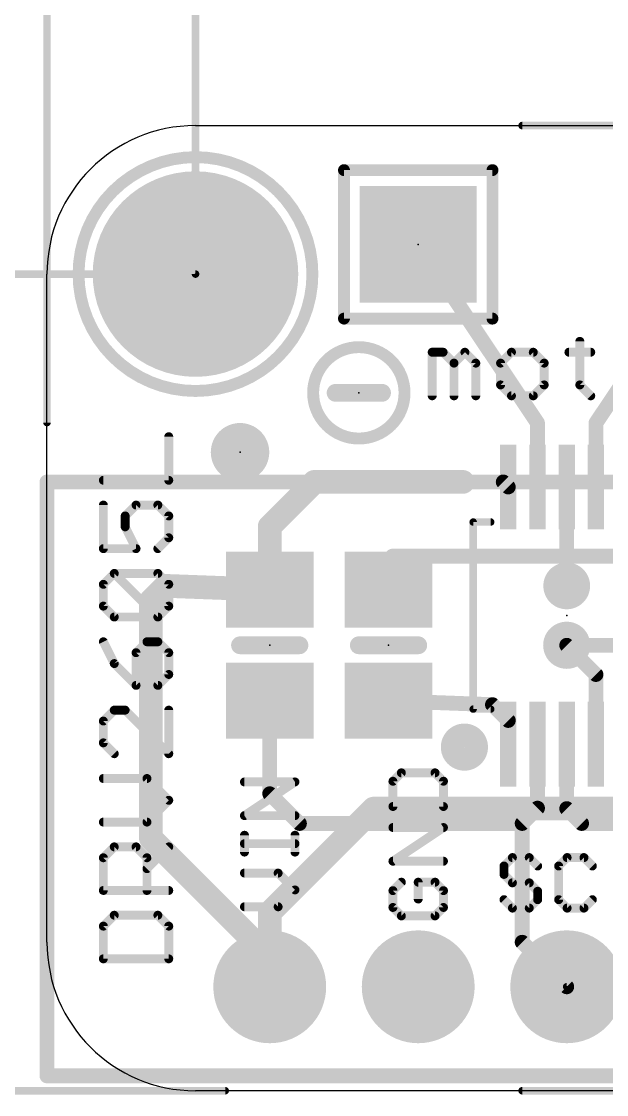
# Model space of a CAD drawing. Extents: x -11.6 to 35, y -5.3 to 31.4.
# Drawn here: x -0.44 to 9.57, y -0.07 to 18.29 of the extents above; entities that cross this region are included whole.
import ezdxf

# ---------------------------------------------------------------- set-up
doc = ezdxf.new("R2010")
doc.units = 0
for name, color, linetype in [('1', 12, 'CONTINUOUS'), ('16', 132, 'CONTINUOUS'), ('17', 110, 'CONTINUOUS'), ('18', 110, 'CONTINUOUS'), ('20', 53, 'CONTINUOUS'), ('21', 40, 'CONTINUOUS'), ('23', 53, 'CONTINUOUS'), ('47', 253, 'CONTINUOUS')]:
    doc.layers.add(name, color=color, linetype=linetype)

# ---------------------------------------------------------------- blocks, each defined once
blk = doc.blocks.new('RECT')
blk.add_solid([(-0.5, -0.5), (0.5, -0.5), (-0.5, 0.5), (0.5, 0.5)])
blk = doc.blocks.new('PIE')
at = {"const_width": 0.5}
blk.add_lwpolyline([(0, -0.25, 1), (0, 0.25, 1), (0, -0.25)], format="xyb", dxfattribs=at)
blk = doc.blocks.new('ROUNDP')
at = {"const_width": 0.5}
blk.add_lwpolyline([(0, -0.25, 1), (0, 0.25, 1), (0, -0.25)], format="xyb", dxfattribs=at)
blk = doc.blocks.new('ROUNDV')
at = {"const_width": 0.5}
blk.add_lwpolyline([(0, -0.25, 1), (0, 0.25, 1), (0, -0.25)], format="xyb", dxfattribs=at)

msp = doc.modelspace()

# ---------------------------------------------------------------- linework, layer by layer
at = {"layer": '1'}
for points, const_width in [([(8.39, 11.422), (6.35, 14.478)], 0.254), ([(9.39, 11.422), (11.43, 14.478)], 0.254), ([(8.39, 10.328), (8.39, 11.422)], 0.254), ([(9.39, 10.328), (9.39, 11.422)], 0.254), ([(3.81, 9.652), (4.572, 10.414)], 0.4064), ([(4.572, 10.414), (7.112, 10.414)], 0.4064), ([(7.112, 10.414), (7.804, 10.414)], 0.254), ([(7.804, 10.414), (7.89, 10.328)], 0.254), ([(8.39, 10.328), (8.39, 10.23)], 0.254), ([(8.89, 10.328), (8.89, 8.636)], 0.254), ([(9.39, 10.328), (9.39, 10.13)], 0.254), ([(3.81, 8.57), (3.81, 9.652)], 0.4064), ([(5.908, 9.144), (5.842, 8.57)], 0.254), ([(8.89, 9.144), (5.908, 9.144)], 0.254), ([(8.89, 8.636), (8.89, 9.144)], 0.254), ([(8.89, 9.144), (11.618, 9.144)], 0.254), ([(1.778, 8.382), (2.032, 8.636)], 0.4064), ([(2.032, 8.636), (3.81, 8.57)], 0.4064), ([(1.778, 4.318), (1.778, 8.382)], 0.4064), ([(9.39, 7.12), (8.89, 7.62)], 0.254), ([(9.39, 5.928), (9.39, 7.12)], 0.254), ([(3.81, 5.08), (3.81, 6.67)], 0.254), ([(7.62, 6.604), (5.842, 6.67)], 0.254), ([(7.89, 6.334), (7.62, 6.604)], 0.254), ([(7.89, 5.928), (7.89, 6.334)], 0.254), ([(8.39, 5.928), (8.39, 4.834)], 0.254), ([(8.89, 5.928), (8.89, 4.826)], 0.254), ([(4.318, 4.572), (3.81, 5.08)], 0.254), ([(8.39, 4.834), (8.128, 4.572)], 0.254), ([(8.89, 4.826), (9.144, 4.572)], 0.254), ([(8.128, 4.572), (4.318, 4.572)], 0.254), ([(8.128, 4.572), (8.128, 2.54)], 0.254), ([(9.144, 4.572), (11.43, 4.572)], 0.254), ([(3.81, 2.286), (1.778, 4.318)], 0.4064), ([(8.128, 2.54), (8.89, 1.778)], 0.254), ([(3.81, 1.778), (3.81, 2.286)], 0.4064)]:
    msp.add_lwpolyline(points, dxfattribs=dict(at, const_width=const_width))
for points, const_width in [([(6.4028, 14.5133, 1), (6.2972, 14.4427)], 0.127), ([(8.4535, 11.422, 1), (8.3265, 11.422)], 0.127), ([(8.3372, 11.3867, 1), (8.4428, 11.4573)], 0.127), ([(9.4535, 11.422, 1), (9.3265, 11.422)], 0.127), ([(9.3372, 11.4573, 1), (9.4428, 11.3867)], 0.127), ([(4.572, 10.5156, 1), (4.572, 10.3124)], 0.2032), ([(4.6438, 10.3422, 1), (4.5002, 10.4858)], 0.2032), ([(7.112, 10.4775, 1), (7.112, 10.3505)], 0.127), ([(7.112, 10.3124, 1), (7.112, 10.5156)], 0.2032), ([(7.8489, 10.4589, 1), (7.7591, 10.3691)], 0.127), ([(7.804, 10.3505, 1), (7.804, 10.4775)], 0.127), ([(7.8451, 10.2831, 1), (7.9349, 10.3729)], 0.127), ([(8.4535, 10.328, 1), (8.3265, 10.328)], 0.127), ([(8.3265, 10.328, 1), (8.4535, 10.328)], 0.127), ([(8.3265, 10.23, 1), (8.4535, 10.23)], 0.127), ([(8.9535, 10.328, 1), (8.8265, 10.328)], 0.127), ([(9.4535, 10.328, 1), (9.3265, 10.328)], 0.127), ([(9.3265, 10.328, 1), (9.4535, 10.328)], 0.127), ([(9.3265, 10.13, 1), (9.4535, 10.13)], 0.127), ([(3.9116, 9.652, 1), (3.7084, 9.652)], 0.2032), ([(3.7382, 9.7238, 1), (3.8818, 9.5802)], 0.2032), ([(5.908, 9.2075, 1), (5.908, 9.0805)], 0.127), ([(5.9711, 9.1367, 1), (5.8449, 9.1513)], 0.127), ([(8.9535, 9.144, 1), (8.8265, 9.144)], 0.127), ([(8.89, 9.2075, 1), (8.89, 9.0805)], 0.127), ([(8.89, 9.0805, 1), (8.89, 9.2075)], 0.127), ([(2.0358, 8.7375, 1), (2.0282, 8.5345)], 0.2032), ([(2.1038, 8.5642, 1), (1.9602, 8.7078)], 0.2032), ([(3.7084, 8.57, 1), (3.9116, 8.57)], 0.2032), ([(3.8062, 8.4685, 1), (3.8138, 8.6715)], 0.2032), ([(5.7789, 8.5773, 1), (5.9051, 8.5627)], 0.127), ([(8.8265, 8.636, 1), (8.9535, 8.636)], 0.127), ([(8.8265, 8.636, 1), (8.9535, 8.636)], 0.127), ([(1.8796, 8.382, 1), (1.6764, 8.382)], 0.2032), ([(1.7062, 8.4538, 1), (1.8498, 8.3102)], 0.2032), ([(8.9349, 7.6649, 1), (8.8451, 7.5751)], 0.127), ([(9.4535, 7.12, 1), (9.3265, 7.12)], 0.127), ([(9.3451, 7.0751, 1), (9.4349, 7.1649)], 0.127), ([(3.8735, 6.67, 1), (3.7465, 6.67)], 0.127), ([(5.8444, 6.7335, 1), (5.8396, 6.6065)], 0.127), ([(7.6649, 6.6489, 1), (7.5751, 6.5591)], 0.127), ([(7.6176, 6.5405, 1), (7.6224, 6.6675)], 0.127), ([(7.9535, 6.334, 1), (7.8265, 6.334)], 0.127), ([(7.8451, 6.2891, 1), (7.9349, 6.3789)], 0.127), ([(7.8265, 5.928, 1), (7.9535, 5.928)], 0.127), ([(8.4535, 5.928, 1), (8.3265, 5.928)], 0.127), ([(8.9535, 5.928, 1), (8.8265, 5.928)], 0.127), ([(9.3265, 5.928, 1), (9.4535, 5.928)], 0.127), ([(3.8549, 5.1249, 1), (3.7651, 5.0351)], 0.127), ([(3.7465, 5.08, 1), (3.8735, 5.08)], 0.127), ([(8.4349, 4.7891, 1), (8.3451, 4.8789)], 0.127), ([(8.3265, 4.834, 1), (8.4535, 4.834)], 0.127), ([(8.9349, 4.8709, 1), (8.8451, 4.7811)], 0.127), ([(8.8265, 4.826, 1), (8.9535, 4.826)], 0.127), ([(4.318, 4.6355, 1), (4.318, 4.5085)], 0.127), ([(4.2731, 4.5271, 1), (4.3629, 4.6169)], 0.127), ([(8.1915, 4.572, 1), (8.0645, 4.572)], 0.127), ([(8.0831, 4.6169, 1), (8.1729, 4.5271)], 0.127), ([(8.128, 4.5085, 1), (8.128, 4.6355)], 0.127), ([(9.144, 4.6355, 1), (9.144, 4.5085)], 0.127), ([(9.0991, 4.5271, 1), (9.1889, 4.6169)], 0.127), ([(1.6764, 4.318, 1), (1.8796, 4.318)], 0.2032), ([(1.8498, 4.3898, 1), (1.7062, 4.2462)], 0.2032), ([(8.1729, 2.5849, 1), (8.0831, 2.4951)], 0.127), ([(8.0645, 2.54, 1), (8.1915, 2.54)], 0.127), ([(3.9116, 2.286, 1), (3.7084, 2.286)], 0.2032), ([(3.7382, 2.2142, 1), (3.8818, 2.3578)], 0.2032), ([(3.7084, 1.778, 1), (3.9116, 1.778)], 0.2032), ([(8.8451, 1.7331, 1), (8.9349, 1.8229)], 0.127)]:
    msp.add_lwpolyline(points, format="xyb", dxfattribs=dict(at, const_width=const_width))
at = {"layer": '16'}
for points, const_width in [([(0, 10.414), (0, 0.254)], 0.254), ([(18.034, 10.414), (0, 10.414)], 0.254), ([(8.89, 7.62), (12.954, 7.62)], 0.254), ([(3.81, 3.048), (5.588, 4.826)], 0.4064), ([(5.588, 4.826), (11.684, 4.826)], 0.4064), ([(3.81, 1.778), (3.81, 3.048)], 0.4064), ([(0, 0.254), (18.034, 0.254)], 0.254)]:
    msp.add_lwpolyline(points, dxfattribs=dict(at, const_width=const_width))
for points, const_width in [([(0.0635, 10.414, 1), (-0.0635, 10.414)], 0.127), ([(0, 10.4775, 1), (0, 10.3505)], 0.127), ([(8.89, 7.6835, 1), (8.89, 7.5565)], 0.127), ([(5.588, 4.9276, 1), (5.588, 4.7244)], 0.2032), ([(5.6598, 4.7542, 1), (5.5162, 4.8978)], 0.2032), ([(3.9116, 3.048, 1), (3.7084, 3.048)], 0.2032), ([(3.7382, 3.1198, 1), (3.8818, 2.9762)], 0.2032), ([(3.7084, 1.778, 1), (3.9116, 1.778)], 0.2032), ([(0, 0.3175, 1), (0, 0.1905)], 0.127), ([(-0.0635, 0.254, 1), (0.0635, 0.254)], 0.127)]:
    msp.add_lwpolyline(points, format="xyb", dxfattribs=dict(at, const_width=const_width))
at = {"layer": '20'}
for p, q in [((2.54, 16.51), (15.24, 16.51)), ((0, 2.54), (0, 13.97)), ((15.24, 0), (2.54, 0))]:
    msp.add_line(p, q, dxfattribs=at)
for centre, start, end in [((2.54, 13.97), 90, 180), ((2.54, 2.54), 180, 270)]:
    msp.add_arc(centre, 2.54, start, end, dxfattribs=at)
at = {"layer": '21'}
for points, const_width in [([(2.54, 11.97, 1), (2.54, 15.97, 1), (2.54, 11.97)], 0.2032), ([(5.08, 15.7988, 1), (5.08, 15.6972)], 0.1016), ([(5.1308, 15.748, 1), (5.0292, 15.748)], 0.1016), ([(7.6708, 15.748, 1), (7.5692, 15.748)], 0.1016), ([(7.62, 15.6972, 1), (7.62, 15.7988)], 0.1016), ([(5.08, 13.2588, 1), (5.08, 13.1572)], 0.1016), ([(5.0292, 13.208, 1), (5.1308, 13.208)], 0.1016), ([(7.5692, 13.208, 1), (7.6708, 13.208)], 0.1016), ([(7.62, 13.1572, 1), (7.62, 13.2588)], 0.1016), ([(9.1524, 12.8193, 1), (9.0762, 12.8193)], 0.0762), ([(5.334, 11.1563, 1), (5.334, 12.7197, 1), (5.334, 11.1563)], 0.2032), ([(6.6272, 12.6329, 1), (6.551, 12.6329)], 0.0762), ([(6.5891, 12.671, 1), (6.5891, 12.5948)], 0.0762), ([(6.8024, 12.6598, 1), (6.7485, 12.606)], 0.0762), ([(6.7755, 12.5948, 1), (6.7755, 12.671)], 0.0762), ([(7.1753, 12.6598, 1), (7.1214, 12.606)], 0.0762), ([(7.1753, 12.606, 1), (7.1214, 12.6598)], 0.0762), ([(7.9449, 12.671, 1), (7.9449, 12.5948)], 0.0762), ([(7.9718, 12.606, 1), (7.9179, 12.6598)], 0.0762), ([(8.3447, 12.6598, 1), (8.2908, 12.606)], 0.0762), ([(8.3177, 12.5948, 1), (8.3177, 12.671)], 0.0762), ([(8.9278, 12.671, 1), (8.9278, 12.5948)], 0.0762), ([(9.3007, 12.5948, 1), (9.3007, 12.671)], 0.0762), ([(7, 12.4465, 1), (6.9238, 12.4465)], 0.0762), ([(6.935, 12.4734, 1), (6.9888, 12.4195)], 0.0762), ([(6.935, 12.4195, 1), (6.9888, 12.4734)], 0.0762), ([(7.3729, 12.4465, 1), (7.2967, 12.4465)], 0.0762), ([(7.3078, 12.4195, 1), (7.3617, 12.4734)], 0.0762), ([(7.7965, 12.4465, 1), (7.7203, 12.4465)], 0.0762), ([(7.7315, 12.4734, 1), (7.7854, 12.4195)], 0.0762), ([(8.5423, 12.4465, 1), (8.4661, 12.4465)], 0.0762), ([(8.4772, 12.4195, 1), (8.5311, 12.4734)], 0.0762), ([(7.7854, 12.1006, 1), (7.7315, 12.0467)], 0.0762), ([(8.5311, 12.0467, 1), (8.4772, 12.1006)], 0.0762), ([(9.1412, 12.1006, 1), (9.0873, 12.0467)], 0.0762), ([(4.9371, 12.0142, 1), (4.9371, 11.8618)], 0.1524), ([(5.7308, 11.8618, 1), (5.7308, 12.0142)], 0.1524), ([(7.7203, 12.0736, 1), (7.7965, 12.0736)], 0.0762), ([(7.9449, 11.9253, 1), (7.9449, 11.8491)], 0.0762), ([(7.9179, 11.8603, 1), (7.9718, 11.9141)], 0.0762), ([(8.2908, 11.9141, 1), (8.3447, 11.8603)], 0.0762), ([(8.3177, 11.8491, 1), (8.3177, 11.9253)], 0.0762), ([(8.4661, 12.0736, 1), (8.5423, 12.0736)], 0.0762), ([(9.0762, 12.0736, 1), (9.1524, 12.0736)], 0.0762), ([(9.2738, 11.8603, 1), (9.3276, 11.9141)], 0.0762), ([(6.551, 11.8872, 1), (6.6272, 11.8872)], 0.0762), ([(6.9238, 11.8872, 1), (7, 11.8872)], 0.0762), ([(7.2967, 11.8872, 1), (7.3729, 11.8872)], 0.0762), ([(2.1209, 11.1881, 1), (2.0447, 11.1881)], 0.0762), ([(0.9642, 10.4805, 1), (0.9642, 10.4043)], 0.0762), ([(2.0447, 10.4424, 1), (2.1209, 10.4424)], 0.0762), ([(2.0828, 10.4043, 1), (2.0828, 10.4805)], 0.0762), ([(1.0023, 10.0187, 1), (0.9261, 10.0187)], 0.0762), ([(1.5235, 10.0568, 1), (1.5235, 9.9806)], 0.0762), ([(1.5505, 9.9917, 1), (1.4966, 10.0456)], 0.0762), ([(1.9233, 10.0456, 1), (1.8694, 9.9917)], 0.0762), ([(1.8964, 9.9806, 1), (1.8964, 10.0568)], 0.0762), ([(1.3752, 9.8323, 1), (1.299, 9.8323)], 0.0762), ([(1.3102, 9.8592, 1), (1.364, 9.8053)], 0.0762), ([(2.1209, 9.8323, 1), (2.0447, 9.8323)], 0.0762), ([(2.0559, 9.8053, 1), (2.1097, 9.8592)], 0.0762), ([(7.29, 9.7598, 1), (7.29, 9.6962)], 0.0635), ([(7.3217, 9.728, 1), (7.2583, 9.728)], 0.0635), ([(7.59, 9.6962, 1), (7.59, 9.7598)], 0.0635), ([(1.3712, 9.6629, 1), (1.303, 9.6288)], 0.0762), ([(1.299, 9.6458, 1), (1.3752, 9.6458)], 0.0762), ([(2.0447, 9.4594, 1), (2.1209, 9.4594)], 0.0762), ([(2.1097, 9.4325, 1), (2.0559, 9.4864)], 0.0762), ([(0.9642, 9.3111, 1), (0.9642, 9.2349)], 0.0762), ([(0.9261, 9.273, 1), (1.0023, 9.273)], 0.0762), ([(1.4894, 9.2559, 1), (1.5576, 9.29)], 0.0762), ([(1.5235, 9.2349, 1), (1.5235, 9.3111)], 0.0762), ([(1.8694, 9.2999, 1), (1.9233, 9.246)], 0.0762), ([(1.1776, 8.8762, 1), (1.1237, 8.8223)], 0.0762), ([(1.1507, 8.8874, 1), (1.1507, 8.8112)], 0.0762), ([(1.1776, 8.8224, 1), (1.1237, 8.8762)], 0.0762), ([(1.9233, 8.8762, 1), (1.8694, 8.8224)], 0.0762), ([(1.8964, 8.8112, 1), (1.8964, 8.8874)], 0.0762), ([(1.0023, 8.6629, 1), (0.9261, 8.6629)], 0.0762), ([(0.9373, 8.6898, 1), (0.9912, 8.6359)], 0.0762), ([(2.1209, 8.6629, 1), (2.0447, 8.6629)], 0.0762), ([(2.0559, 8.6359, 1), (2.1097, 8.6898)], 0.0762), ([(0.9912, 8.317, 1), (0.9373, 8.2631)], 0.0762), ([(0.9261, 8.29, 1), (1.0023, 8.29)], 0.0762), ([(2.0447, 8.29, 1), (2.1209, 8.29)], 0.0762), ([(2.1097, 8.2631, 1), (2.0559, 8.317)], 0.0762), ([(1.1507, 8.1417, 1), (1.1507, 8.0655)], 0.0762), ([(1.1237, 8.0766, 1), (1.1776, 8.1305)], 0.0762), ([(1.8694, 8.1305, 1), (1.9233, 8.0766)], 0.0762), ([(1.8694, 8.0766, 1), (1.9233, 8.1305)], 0.0762), ([(1.8964, 8.0655, 1), (1.8964, 8.1417)], 0.0762), ([(0.9983, 7.6969, 1), (0.9302, 7.6629)], 0.0762), ([(1.71, 7.718, 1), (1.71, 7.6418)], 0.0762), ([(1.7369, 7.653, 1), (1.683, 7.7068)], 0.0762), ([(1.9233, 7.7068, 1), (1.8694, 7.653)], 0.0762), ([(1.8964, 7.6418, 1), (1.8964, 7.718)], 0.0762), ([(3.302, 7.6962, 1), (3.302, 7.5438)], 0.1524), ([(4.318, 7.5438, 1), (4.318, 7.6962)], 0.1524), ([(5.334, 7.6962, 1), (5.334, 7.5438)], 0.1524), ([(6.35, 7.5438, 1), (6.35, 7.6962)], 0.1524), ([(1.5616, 7.4935, 1), (1.4854, 7.4935)], 0.0762), ([(1.4966, 7.5204, 1), (1.5505, 7.4665)], 0.0762), ([(2.1209, 7.4935, 1), (2.0447, 7.4935)], 0.0762), ([(2.0559, 7.4665, 1), (2.1097, 7.5204)], 0.0762), ([(1.1776, 7.334, 1), (1.1237, 7.2801)], 0.0762), ([(1.1166, 7.29, 1), (1.1847, 7.3241)], 0.0762), ([(2.1097, 7.0937, 1), (2.0559, 7.1476)], 0.0762), ([(1.5235, 6.9723, 1), (1.5235, 6.8961)], 0.0762), ([(1.4966, 6.9072, 1), (1.5505, 6.9611)], 0.0762), ([(1.8694, 6.9611, 1), (1.9233, 6.9072)], 0.0762), ([(1.8964, 6.8961, 1), (1.8964, 6.9723)], 0.0762), ([(2.0447, 7.1206, 1), (2.1209, 7.1206)], 0.0762), ([(1.4854, 6.9342, 1), (1.5616, 6.9342)], 0.0762), ([(1.1507, 6.5486, 1), (1.1507, 6.4724)], 0.0762), ([(1.1776, 6.4836, 1), (1.1237, 6.5374)], 0.0762), ([(1.364, 6.5374, 1), (1.3102, 6.4836)], 0.0762), ([(1.3371, 6.4724, 1), (1.3371, 6.5486)], 0.0762), ([(2.1209, 6.5105, 1), (2.0447, 6.5105)], 0.0762), ([(7.29, 6.5598, 1), (7.29, 6.4963)], 0.0635), ([(7.2583, 6.528, 1), (7.3217, 6.528)], 0.0635), ([(7.59, 6.4963, 1), (7.59, 6.5598)], 0.0635), ([(1.0023, 6.3241, 1), (0.9261, 6.3241)], 0.0762), ([(0.9373, 6.351, 1), (0.9912, 6.2971)], 0.0762), ([(7.14, 5.678, 1), (7.14, 6.078, 1), (7.14, 5.678)], 0.4064), ([(0.9912, 5.9782, 1), (0.9373, 5.9243)], 0.0762), ([(0.9261, 5.9512, 1), (1.0023, 5.9512)], 0.0762), ([(1.1237, 5.7379, 1), (1.1776, 5.7917)], 0.0762), ([(2.0447, 5.7648, 1), (2.1209, 5.7648)], 0.0762), ([(2.0559, 5.7379, 1), (2.1097, 5.7917)], 0.0762), ([(6.0615, 5.4763, 1), (6.0615, 5.4001)], 0.0762), ([(6.0885, 5.4112, 1), (6.0346, 5.4651)], 0.0762), ([(6.6647, 5.4651, 1), (6.6108, 5.4112)], 0.0762), ([(6.6377, 5.4001, 1), (6.6377, 5.4763)], 0.0762), ([(0.9642, 5.3792, 1), (0.9642, 5.303)], 0.0762), ([(1.7369, 5.368, 1), (1.683, 5.3142)], 0.0762), ([(1.71, 5.303, 1), (1.71, 5.3792)], 0.0762), ([(3.3775, 5.3204, 1), (3.3775, 5.2442)], 0.0762), ([(4.2629, 5.2506, 1), (4.2207, 5.314)], 0.0762), ([(4.2418, 5.2442, 1), (4.2418, 5.3204)], 0.0762), ([(5.8905, 5.3211, 1), (5.9444, 5.2672)], 0.0762), ([(5.9556, 5.2941, 1), (5.8794, 5.2941)], 0.0762), ([(6.8199, 5.2941, 1), (6.7437, 5.2941)], 0.0762), ([(6.7549, 5.2672, 1), (6.8087, 5.3211)], 0.0762), ([(2.1097, 4.9413, 1), (2.0559, 4.9952)], 0.0762), ([(2.0559, 4.9413, 1), (2.1097, 4.9952)], 0.0762), ([(3.3563, 4.7377, 1), (3.3986, 4.6743)], 0.0762), ([(3.3775, 4.7441, 1), (3.3775, 4.6679)], 0.0762), ([(4.2418, 4.6679, 1), (4.2418, 4.7441)], 0.0762), ([(5.9175, 4.9001, 1), (5.9175, 4.8239)], 0.0762), ([(5.8794, 4.862, 1), (5.9556, 4.862)], 0.0762), ([(6.7437, 4.862, 1), (6.8199, 4.862)], 0.0762), ([(6.7818, 4.8239, 1), (6.7818, 4.9001)], 0.0762), ([(0.9642, 4.6335, 1), (0.9642, 4.5573)], 0.0762), ([(1.683, 4.6223, 1), (1.7369, 4.5685)], 0.0762), ([(1.71, 4.5573, 1), (1.71, 4.6335)], 0.0762), ([(3.4156, 4.3705, 1), (3.3394, 4.3705)], 0.0762), ([(4.2799, 4.3705, 1), (4.2037, 4.3705)], 0.0762), ([(5.9175, 4.5408, 1), (5.9175, 4.4646)], 0.0762), ([(6.8029, 4.471, 1), (6.7607, 4.5344)], 0.0762), ([(6.7818, 4.4646, 1), (6.7818, 4.5408)], 0.0762), ([(1.1507, 4.2098, 1), (1.1507, 4.1336)], 0.0762), ([(1.1776, 4.1448, 1), (1.1237, 4.1986)], 0.0762), ([(1.5505, 4.1986, 1), (1.4966, 4.1448)], 0.0762), ([(1.5235, 4.1336, 1), (1.5235, 4.2098)], 0.0762), ([(2.1097, 4.1448, 1), (2.0559, 4.1986)], 0.0762), ([(3.3775, 4.2645, 1), (3.3775, 4.1883)], 0.0762), ([(4.2418, 4.1883, 1), (4.2418, 4.2645)], 0.0762), ([(1.0023, 3.9853, 1), (0.9261, 3.9853)], 0.0762), ([(0.9373, 4.0122, 1), (0.9912, 3.9583)], 0.0762), ([(1.7481, 3.9853, 1), (1.6719, 3.9853)], 0.0762), ([(1.683, 3.9583, 1), (1.7369, 4.0122)], 0.0762), ([(3.3394, 4.0824, 1), (3.4156, 4.0824)], 0.0762), ([(4.2037, 4.0824, 1), (4.2799, 4.0824)], 0.0762), ([(7.961, 4.0266, 1), (7.961, 3.9504)], 0.0762), ([(7.9879, 3.9616, 1), (7.934, 4.0155)], 0.0762), ([(8.276, 4.0155, 1), (8.2221, 3.9616)], 0.0762), ([(8.2491, 3.9504, 1), (8.2491, 4.0266)], 0.0762), ([(8.8965, 4.0266, 1), (8.8965, 3.9504)], 0.0762), ([(8.9234, 3.9616, 1), (8.8696, 4.0155)], 0.0762), ([(9.2116, 4.0155, 1), (9.1577, 3.9616)], 0.0762), ([(9.1846, 3.9504, 1), (9.1846, 4.0266)], 0.0762), ([(1.683, 3.8258, 1), (1.7369, 3.7719)], 0.0762), ([(5.8963, 3.9581, 1), (5.9386, 3.8947)], 0.0762), ([(5.9175, 3.9645, 1), (5.9175, 3.8883)], 0.0762), ([(6.7818, 3.8883, 1), (6.7818, 3.9645)], 0.0762), ([(7.855, 3.8445, 1), (7.7788, 3.8445)], 0.0762), ([(7.79, 3.8714, 1), (7.8439, 3.8175)], 0.0762), ([(8.3662, 3.8175, 1), (8.4201, 3.8714)], 0.0762), ([(8.7905, 3.8445, 1), (8.7143, 3.8445)], 0.0762), ([(8.7255, 3.8714, 1), (8.7794, 3.8175)], 0.0762), ([(9.3017, 3.8175, 1), (9.3556, 3.8714)], 0.0762), ([(3.3775, 3.7612, 1), (3.3775, 3.685)], 0.0762), ([(3.9806, 3.75, 1), (3.9267, 3.6961)], 0.0762), ([(3.9537, 3.685, 1), (3.9537, 3.7612)], 0.0762), ([(7.8439, 3.7274, 1), (7.79, 3.6735)], 0.0762), ([(7.7788, 3.7004, 1), (7.855, 3.7004)], 0.0762), ([(0.9642, 3.4641, 1), (0.9642, 3.3879)], 0.0762), ([(2.0828, 3.3879, 1), (2.0828, 3.4641)], 0.0762), ([(4.2687, 3.408, 1), (4.2149, 3.4619)], 0.0762), ([(4.2149, 3.408, 1), (4.2687, 3.4619)], 0.0762), ([(5.8905, 3.45, 1), (5.9444, 3.3961)], 0.0762), ([(5.9556, 3.4231, 1), (5.8794, 3.4231)], 0.0762), ([(6.0885, 3.5402, 1), (6.0346, 3.5941)], 0.0762), ([(6.3496, 3.6052, 1), (6.3496, 3.529)], 0.0762), ([(6.3877, 3.5671, 1), (6.3115, 3.5671)], 0.0762), ([(6.6647, 3.5941, 1), (6.6108, 3.5402)], 0.0762), ([(6.6377, 3.529, 1), (6.6377, 3.6052)], 0.0762), ([(6.8199, 3.4231, 1), (6.7437, 3.4231)], 0.0762), ([(6.7549, 3.3961, 1), (6.8087, 3.45)], 0.0762), ([(7.961, 3.5945, 1), (7.961, 3.5183)], 0.0762), ([(7.934, 3.5294, 1), (7.9879, 3.5833)], 0.0762), ([(8.276, 3.5833, 1), (8.2221, 3.5294)], 0.0762), ([(8.2491, 3.5183, 1), (8.2491, 3.5945)], 0.0762), ([(8.4312, 3.4123, 1), (8.355, 3.4123)], 0.0762), ([(0.9261, 3.426, 1), (1.0023, 3.426)], 0.0762), ([(1.6719, 3.426, 1), (1.7481, 3.426)], 0.0762), ([(6.3115, 3.279, 1), (6.3877, 3.279)], 0.0762), ([(7.8439, 3.2952, 1), (7.79, 3.2413)], 0.0762), ([(8.355, 3.2683, 1), (8.4312, 3.2683)], 0.0762), ([(8.3662, 3.3854, 1), (8.4201, 3.4393)], 0.0762), ([(8.4201, 3.2413, 1), (8.3662, 3.2952)], 0.0762), ([(8.7794, 3.2952, 1), (8.7255, 3.2413)], 0.0762), ([(8.7143, 3.2683, 1), (8.7905, 3.2683)], 0.0762), ([(9.3556, 3.2413, 1), (9.3017, 3.2952)], 0.0762), ([(3.3775, 3.1849, 1), (3.3775, 3.1087)], 0.0762), ([(3.9267, 3.1738, 1), (3.9806, 3.1199)], 0.0762), ([(3.9537, 3.1087, 1), (3.9537, 3.1849)], 0.0762), ([(5.9444, 3.1619, 1), (5.8905, 3.108)], 0.0762), ([(5.8794, 3.135, 1), (5.9556, 3.135)], 0.0762), ([(6.7437, 3.135, 1), (6.8199, 3.135)], 0.0762), ([(6.8087, 3.108, 1), (6.7549, 3.1619)], 0.0762), ([(7.961, 3.1623, 1), (7.961, 3.0861)], 0.0762), ([(7.934, 3.0973, 1), (7.9879, 3.1511)], 0.0762), ([(8.2221, 3.1511, 1), (8.276, 3.0973)], 0.0762), ([(8.2491, 3.0861, 1), (8.2491, 3.1623)], 0.0762), ([(8.8965, 3.1623, 1), (8.8965, 3.0861)], 0.0762), ([(8.8696, 3.0973, 1), (8.9234, 3.1511)], 0.0762), ([(9.1577, 3.1511, 1), (9.2116, 3.0973)], 0.0762), ([(9.1846, 3.0861, 1), (9.1846, 3.1623)], 0.0762), ([(1.1507, 3.0404, 1), (1.1507, 2.9642)], 0.0762), ([(1.1776, 2.9754, 1), (1.1237, 3.0292)], 0.0762), ([(1.9233, 3.0292, 1), (1.8694, 2.9754)], 0.0762), ([(1.8964, 2.9642, 1), (1.8964, 3.0404)], 0.0762), ([(6.0615, 3.029, 1), (6.0615, 2.9528)], 0.0762), ([(6.0346, 2.964, 1), (6.0885, 3.0179)], 0.0762), ([(6.6108, 3.0179, 1), (6.6647, 2.964)], 0.0762), ([(6.6377, 2.9528, 1), (6.6377, 3.029)], 0.0762), ([(1.0023, 2.8159, 1), (0.9261, 2.8159)], 0.0762), ([(0.9373, 2.8428, 1), (0.9912, 2.7889)], 0.0762), ([(2.1209, 2.8159, 1), (2.0447, 2.8159)], 0.0762), ([(2.0559, 2.7889, 1), (2.1097, 2.8428)], 0.0762), ([(0.9642, 2.2947, 1), (0.9642, 2.2185)], 0.0762), ([(0.9261, 2.2566, 1), (1.0023, 2.2566)], 0.0762), ([(2.0447, 2.2566, 1), (2.1209, 2.2566)], 0.0762), ([(2.0828, 2.2185, 1), (2.0828, 2.2947)], 0.0762)]:
    msp.add_lwpolyline(points, format="xyb", dxfattribs=dict(at, const_width=const_width))
for points, const_width in [([(5.08, 15.748), (7.62, 15.748)], 0.2032), ([(5.08, 13.208), (5.08, 15.748)], 0.2032), ([(7.62, 15.748), (7.62, 13.208)], 0.2032), ([(7.62, 13.208), (5.08, 13.208)], 0.2032), ([(9.1143, 12.8193), (9.1143, 12.0736)], 0.1524), ([(6.5891, 11.8872), (6.5891, 12.6329)], 0.1524), ([(6.5891, 12.6329), (6.7755, 12.6329)], 0.1524), ([(6.7755, 12.6329), (6.9619, 12.4465)], 0.1524), ([(6.9619, 12.4465), (7.1483, 12.6329)], 0.1524), ([(7.1483, 12.6329), (7.3348, 12.4465)], 0.1524), ([(7.9449, 12.6329), (7.7584, 12.4465)], 0.1524), ([(8.3177, 12.6329), (7.9449, 12.6329)], 0.1524), ([(8.5042, 12.4465), (8.3177, 12.6329)], 0.1524), ([(8.9278, 12.6329), (9.3007, 12.6329)], 0.1524), ([(6.9619, 12.4465), (6.9619, 11.8872)], 0.1524), ([(7.3348, 12.4465), (7.3348, 11.8872)], 0.1524), ([(7.7584, 12.4465), (7.7584, 12.0736)], 0.1524), ([(8.5042, 12.0736), (8.5042, 12.4465)], 0.1524), ([(7.7584, 12.0736), (7.9449, 11.8872)], 0.1524), ([(8.3177, 11.8872), (8.5042, 12.0736)], 0.1524), ([(9.1143, 12.0736), (9.3007, 11.8872)], 0.1524), ([(5.7308, 11.938), (4.9371, 11.938)], 0.3048), ([(7.9449, 11.8872), (8.3177, 11.8872)], 0.1524), ([(2.0828, 10.4424), (2.0828, 11.1881)], 0.1524), ([(0.9642, 10.4424), (2.0828, 10.4424)], 0.1524), ([(0.9642, 10.0187), (0.9642, 9.273)], 0.1524), ([(1.3371, 9.8323), (1.5235, 10.0187)], 0.1524), ([(1.5235, 10.0187), (1.8964, 10.0187)], 0.1524), ([(1.8964, 10.0187), (2.0828, 9.8323)], 0.1524), ([(1.3371, 9.6458), (1.3371, 9.8323)], 0.1524), ([(2.0828, 9.8323), (2.0828, 9.4594)], 0.1524), ([(7.59, 9.728), (7.29, 9.728)], 0.127), ([(7.29, 9.728), (7.29, 6.528)], 0.127), ([(1.5235, 9.273), (1.3371, 9.6458)], 0.1524), ([(2.0828, 9.4594), (1.8964, 9.273)], 0.1524), ([(0.9642, 9.273), (1.5235, 9.273)], 0.1524), ([(0.9642, 8.6629), (1.1507, 8.8493)], 0.1524), ([(1.1507, 8.8493), (1.8964, 8.8493)], 0.1524), ([(1.8964, 8.1036), (1.1507, 8.8493)], 0.1524), ([(1.8964, 8.8493), (2.0828, 8.6629)], 0.1524), ([(0.9642, 8.29), (0.9642, 8.6629)], 0.1524), ([(2.0828, 8.6629), (2.0828, 8.29)], 0.1524), ([(1.1507, 8.1036), (0.9642, 8.29)], 0.1524), ([(2.0828, 8.29), (1.8964, 8.1036)], 0.1524), ([(1.8964, 8.1036), (1.1507, 8.1036)], 0.1524), ([(0.9642, 7.6799), (1.1507, 7.307)], 0.1524), ([(1.71, 7.6799), (1.5235, 7.4935)], 0.1524), ([(1.8964, 7.6799), (1.71, 7.6799)], 0.1524), ([(2.0828, 7.4935), (1.8964, 7.6799)], 0.1524), ([(3.302, 7.62), (4.318, 7.62)], 0.3048), ([(6.35, 7.62), (5.334, 7.62)], 0.3048), ([(1.5235, 7.4935), (1.5235, 6.9342)], 0.1524), ([(2.0828, 7.1206), (2.0828, 7.4935)], 0.1524), ([(1.1507, 7.307), (1.5235, 6.9342)], 0.1524), ([(1.8964, 6.9342), (2.0828, 7.1206)], 0.1524), ([(1.5235, 6.9342), (1.8964, 6.9342)], 0.1524), ([(1.1507, 6.5105), (0.9642, 6.3241)], 0.1524), ([(1.3371, 6.5105), (1.1507, 6.5105)], 0.1524), ([(2.0828, 5.7648), (1.3371, 6.5105)], 0.1524), ([(2.0828, 6.5105), (2.0828, 5.7648)], 0.1524), ([(7.29, 6.528), (7.59, 6.528)], 0.127), ([(0.9642, 6.3241), (0.9642, 5.9512)], 0.1524), ([(0.9642, 5.9512), (1.1507, 5.7648)], 0.1524), ([(6.0615, 5.4382), (5.9175, 5.2941)], 0.1524), ([(6.6377, 5.4382), (6.0615, 5.4382)], 0.1524), ([(6.7818, 5.2941), (6.6377, 5.4382)], 0.1524), ([(1.71, 5.3411), (0.9642, 5.3411)], 0.1524), ([(2.0828, 4.9682), (1.71, 5.3411)], 0.1524), ([(3.3775, 4.706), (4.2418, 5.2823)], 0.1524), ([(4.2418, 5.2823), (3.3775, 5.2823)], 0.1524), ([(5.9175, 5.2941), (5.9175, 4.862)], 0.1524), ([(6.7818, 4.862), (6.7818, 5.2941)], 0.1524), ([(1.71, 4.5954), (2.0828, 4.9682)], 0.1524), ([(4.2418, 4.706), (3.3775, 4.706)], 0.1524), ([(5.9175, 4.862), (6.7818, 4.862)], 0.1524), ([(0.9642, 4.5954), (1.71, 4.5954)], 0.1524), ([(3.3775, 4.0824), (3.3775, 4.3705)], 0.1524), ([(4.2418, 4.0824), (4.2418, 4.3705)], 0.1524), ([(5.9175, 3.9264), (6.7818, 4.5027)], 0.1524), ([(6.7818, 4.5027), (5.9175, 4.5027)], 0.1524), ([(0.9642, 3.9853), (1.1507, 4.1717)], 0.1524), ([(1.1507, 4.1717), (1.5235, 4.1717)], 0.1524), ([(1.5235, 4.1717), (1.71, 3.9853)], 0.1524), ([(1.71, 3.7989), (2.0828, 4.1717)], 0.1524), ([(4.2418, 4.2264), (3.3775, 4.2264)], 0.1524), ([(0.9642, 3.426), (0.9642, 3.9853)], 0.1524), ([(1.71, 3.9853), (1.71, 3.426)], 0.1524), ([(7.961, 3.9885), (7.8169, 3.8445)], 0.1524), ([(8.2491, 3.9885), (7.961, 3.9885)], 0.1524), ([(8.3931, 3.8445), (8.2491, 3.9885)], 0.1524), ([(8.8965, 3.9885), (8.7524, 3.8445)], 0.1524), ([(9.1846, 3.9885), (8.8965, 3.9885)], 0.1524), ([(9.3287, 3.8445), (9.1846, 3.9885)], 0.1524), ([(6.7818, 3.9264), (5.9175, 3.9264)], 0.1524), ([(7.8169, 3.8445), (7.8169, 3.7004)], 0.1524), ([(8.7524, 3.8445), (8.7524, 3.2683)], 0.1524), ([(3.9537, 3.7231), (3.3775, 3.7231)], 0.1524), ([(4.2418, 3.435), (3.9537, 3.7231)], 0.1524), ([(7.8169, 3.7004), (7.961, 3.5564)], 0.1524), ([(2.0828, 3.426), (0.9642, 3.426)], 0.1524), ([(3.9537, 3.1468), (4.2418, 3.435)], 0.1524), ([(6.0615, 3.5671), (5.9175, 3.4231)], 0.1524), ([(5.9175, 3.4231), (5.9175, 3.135)], 0.1524), ([(6.6377, 3.5671), (6.3496, 3.5671)], 0.1524), ([(6.3496, 3.5671), (6.3496, 3.279)], 0.1524), ([(6.7818, 3.4231), (6.6377, 3.5671)], 0.1524), ([(6.7818, 3.135), (6.7818, 3.4231)], 0.1524), ([(7.961, 3.5564), (8.2491, 3.5564)], 0.1524), ([(8.2491, 3.5564), (8.3931, 3.4123)], 0.1524), ([(8.3931, 3.4123), (8.3931, 3.2683)], 0.1524), ([(7.961, 3.1242), (7.8169, 3.2683)], 0.1524), ([(8.3931, 3.2683), (8.2491, 3.1242)], 0.1524), ([(8.7524, 3.2683), (8.8965, 3.1242)], 0.1524), ([(9.1846, 3.1242), (9.3287, 3.2683)], 0.1524), ([(3.3775, 3.1468), (3.9537, 3.1468)], 0.1524), ([(5.9175, 3.135), (6.0615, 2.9909)], 0.1524), ([(6.6377, 2.9909), (6.7818, 3.135)], 0.1524), ([(8.2491, 3.1242), (7.961, 3.1242)], 0.1524), ([(8.8965, 3.1242), (9.1846, 3.1242)], 0.1524), ([(1.1507, 3.0023), (0.9642, 2.8159)], 0.1524), ([(1.8964, 3.0023), (1.1507, 3.0023)], 0.1524), ([(2.0828, 2.8159), (1.8964, 3.0023)], 0.1524), ([(6.0615, 2.9909), (6.6377, 2.9909)], 0.1524), ([(0.9642, 2.8159), (0.9642, 2.2566)], 0.1524), ([(2.0828, 2.2566), (2.0828, 2.8159)], 0.1524), ([(0.9642, 2.2566), (2.0828, 2.2566)], 0.1524)]:
    msp.add_lwpolyline(points, dxfattribs=dict(at, const_width=const_width))
at = {"layer": '23'}
for p in [(6.35, 14.478), (2.54, 13.97), (5.334, 11.938), (3.302, 10.922), (8.89, 8.128), (3.81, 7.62), (5.842, 7.62), (8.89, 1.778)]:
    msp.add_point(p, dxfattribs=at)
at = {"layer": '47', "const_width": 0.13}
for points in [[(0, 11.43), (0, 28.874)], [(2.54, 13.97), (2.54, 21.254)], [(8.128, 16.51), (34.97, 16.51)], [(2.54, 13.97), (-9.062, 13.97)], [(8.89, 1.778), (26.334, 1.778)], [(3.048, 0), (-9.062, 0)], [(8.128, 0), (34.97, 0)]]:
    msp.add_lwpolyline(points, dxfattribs=at)
at = {"layer": '47', "const_width": 0.065}
for points in [[(8.128, 16.5425, 1), (8.128, 16.4775)], [(2.5075, 13.97, 1), (2.5725, 13.97)], [(2.54, 13.9375, 1), (2.54, 14.0025)], [(-0.0325, 11.43, 1), (0.0325, 11.43)], [(8.89, 1.8105, 1), (8.89, 1.7455)], [(3.048, -0.0325, 1), (3.048, 0.0325)], [(8.128, 0.0325, 1), (8.128, -0.0325)]]:
    msp.add_lwpolyline(points, format="xyb", dxfattribs=at)

# ---------------------------------------------------------------- block references
at = {"layer": '1', "xscale": 2, "yscale": 2}
msp.add_blockref('RECT', (6.35, 14.478), dxfattribs=at)
at = {"layer": '1'}
msp.add_blockref('PIE', (3.302, 10.922), dxfattribs=at)
for p, xscale, yscale, rotation in [((7.89, 10.328), 1.45, 0.28, 270), ((8.39, 10.328), 1.45, 0.28, 270), ((8.89, 10.328), 1.45, 0.28, 270), ((9.39, 10.328), 1.45, 0.28, 270), ((3.81, 8.57), 1.3, 1.5, 90), ((5.842, 8.57), 1.3, 1.5, 270), ((3.81, 6.67), 1.3, 1.5, 90), ((5.842, 6.67), 1.3, 1.5, 270), ((7.89, 5.928), 1.45, 0.28, 90), ((8.39, 5.928), 1.45, 0.28, 90), ((8.89, 5.928), 1.45, 0.28, 90), ((9.39, 5.928), 1.45, 0.28, 90)]:
    msp.add_blockref('RECT', p, dxfattribs=dict(at, xscale=xscale, yscale=yscale, rotation=rotation))
at = {"layer": '17', "xscale": 3.516, "yscale": 3.516}
msp.add_blockref('ROUNDP', (2.54, 13.97), dxfattribs=at)
msp.add_blockref('ROUNDP', (2.54, 13.97), dxfattribs=at)
at = {"layer": '17', "xscale": 1.9304, "yscale": 1.9304, "rotation": 90}
for p in [(3.81, 1.778), (3.81, 1.778), (6.35, 1.778), (6.35, 1.778), (8.89, 1.778), (8.89, 1.778)]:
    msp.add_blockref('ROUNDP', p, dxfattribs=at)
at = {"layer": '18'}
for p, xscale, yscale in [((6.35, 14.478), 1.2064, 1.2064), ((6.35, 14.478), 1.2064, 1.2064), ((8.89, 8.636), 0.8001, 0.8001), ((8.89, 8.636), 0.8001, 0.8001), ((8.89, 7.62), 0.8064, 0.8064), ((8.89, 7.62), 0.8064, 0.8064)]:
    msp.add_blockref('ROUNDV', p, dxfattribs=dict(at, xscale=xscale, yscale=yscale))

doc.saveas('drawing.dxf')
